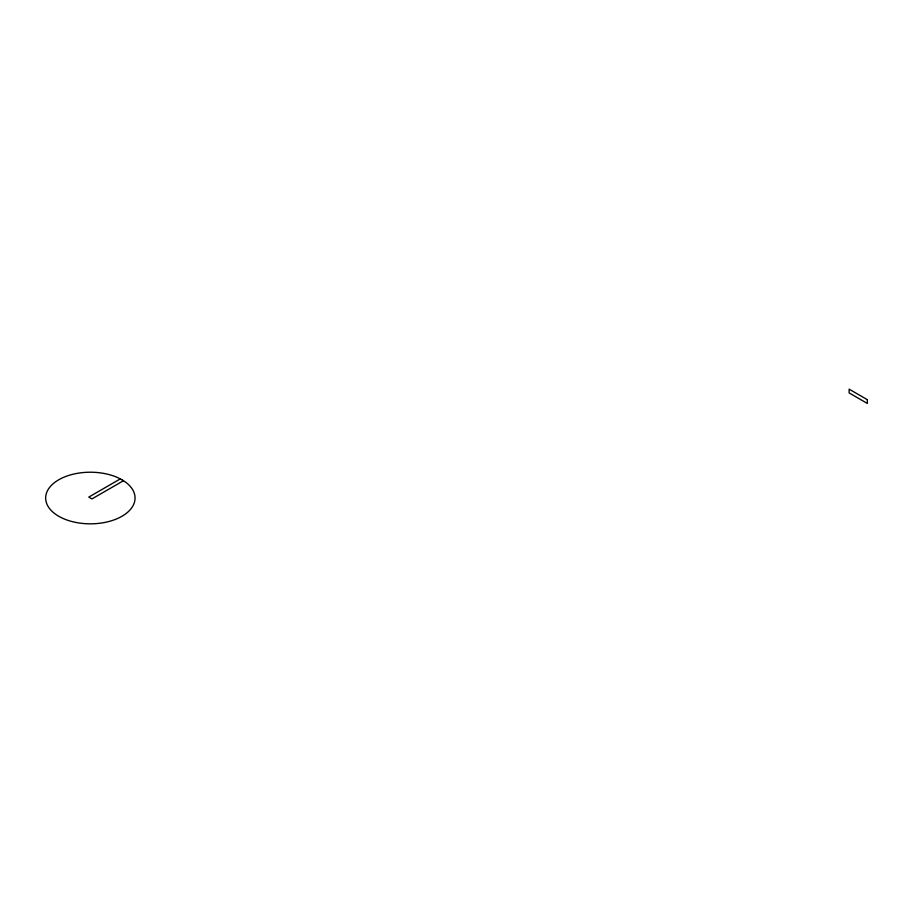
<?xml version="1.0" encoding="UTF-8"?>
<svg xmlns="http://www.w3.org/2000/svg" width="913" height="913" viewBox="0 0 913 913"><rect width="100%" height="100%" fill="white"/><g stroke="black" fill="none" stroke-linecap="round" stroke-linejoin="round"><path stroke-width="1.37" d="M120.276 478.914L88.766 497.106L91.928 498.932L123.438 480.74M121.965 479.77L117.56 477.545A44.703 25.804 0 0 0 46.711 492.438A44.703 25.804 0 0 0 100.031 523.217A44.703 25.804 0 0 0 125.811 482.315L121.965 479.77M867.35 399.689L849.136 389.166L849.136 392.921L867.35 403.443L867.35 399.689"/></g></svg>
